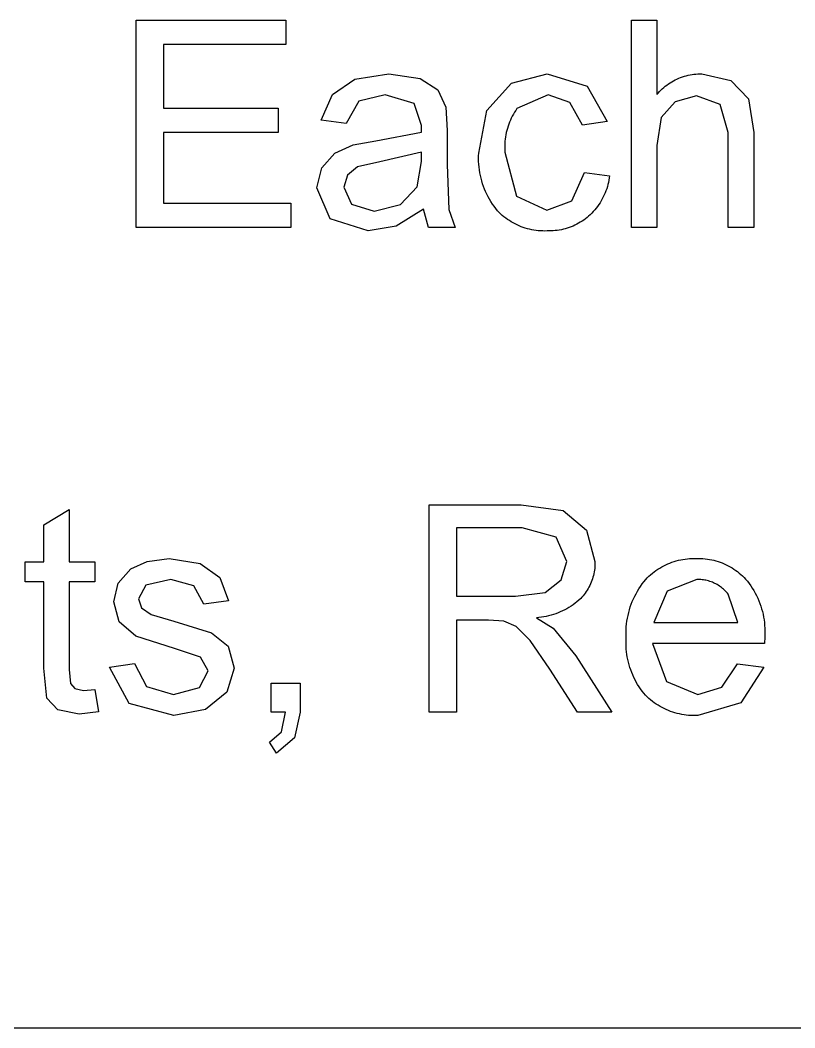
# Model space of a CAD drawing. Header units: inches. Extents: x 0 to 97, y -45 to 96.
# Drawn here: x 29.83 to 37.29, y -44.77 to -35.06 of the extents above; entities that cross this region are included whole.
import ezdxf

# ---------------------------------------------------------------- set-up
doc = ezdxf.new("R2010")
doc.units = ezdxf.units.IN
doc.header["$MEASUREMENT"] = 0
doc.layers.add('Information', color=7, linetype='Continuous', true_color=0x000000)

msp = doc.modelspace()

# ---------------------------------------------------------------- linework, layer by layer
at = {"layer": 'Information'}
for p, q in [((30.9421, -37.0605), (30.9421, -35.0619)), ((30.9421, -35.0619), (32.3873, -35.0619)), ((32.3873, -35.0619), (32.3873, -35.2978)), ((35.7165, -37.0605), (35.7165, -35.0619)), ((35.7165, -35.0619), (35.9619, -35.0619)), ((35.9619, -35.0619), (35.9619, -35.779)), ((32.3873, -35.2978), (31.2066, -35.2978)), ((31.2066, -35.2978), (31.2066, -35.9099)), ((32.8344, -35.777), (33.0512, -35.6311)), ((33.0512, -35.6311), (33.3798, -35.58)), ((33.3798, -35.58), (33.6811, -35.6236)), ((33.6811, -35.6236), (33.8515, -35.7333)), ((34.5597, -35.6679), (34.9053, -35.58)), ((34.9053, -35.58), (35.2912, -35.6993)), ((36.1388, -35.6381), (36.1559, -35.6299)), ((36.1559, -35.6299), (36.1733, -35.6222)), ((36.1733, -35.6222), (36.1909, -35.6152)), ((36.1909, -35.6152), (36.2088, -35.6088)), ((36.2088, -35.6088), (36.2269, -35.6031)), ((36.2269, -35.6031), (36.2451, -35.5979)), ((36.2451, -35.5979), (36.2636, -35.5934)), ((36.2636, -35.5934), (36.2822, -35.5895)), ((36.2822, -35.5895), (36.3009, -35.5863)), ((36.3009, -35.5863), (36.3197, -35.5837)), ((36.3197, -35.5837), (36.3386, -35.5818)), ((36.3386, -35.5818), (36.3575, -35.5805)), ((36.3575, -35.5805), (36.3765, -35.5799)), ((36.3765, -35.5799), (36.3955, -35.58)), ((36.3955, -35.58), (36.6749, -35.6434)), ((33.8515, -35.7333), (33.9278, -35.9003)), ((34.3232, -35.9317), (34.5597, -35.6679)), ((35.2912, -35.6993), (35.4834, -36.038)), ((36.0004, -35.7371), (36.0142, -35.724)), ((36.0142, -35.724), (36.0284, -35.7114)), ((36.0284, -35.7114), (36.043, -35.6993)), ((36.043, -35.6993), (36.0581, -35.6878)), ((36.0581, -35.6878), (36.0735, -35.6767)), ((36.0735, -35.6767), (36.0893, -35.6662)), ((36.0893, -35.6662), (36.1055, -35.6563)), ((36.1055, -35.6563), (36.122, -35.6469)), ((36.122, -35.6469), (36.1388, -35.6381)), ((36.6749, -35.6434), (36.8447, -35.8185)), ((32.7267, -36.0258), (32.8344, -35.777)), ((33.3443, -35.7831), (33.0887, -35.8438)), ((33.6238, -35.8663), (33.3443, -35.7831)), ((34.9149, -35.7817), (34.6136, -35.9147)), ((35.1241, -35.8554), (34.9149, -35.7817)), ((35.9619, -35.779), (35.9743, -35.7646)), ((35.9743, -35.7646), (35.9871, -35.7506)), ((35.9871, -35.7506), (36.0004, -35.7371)), ((36.345, -35.7913), (36.1398, -35.8479)), ((36.5706, -35.8751), (36.345, -35.7913)), ((36.8447, -35.8185), (36.8958, -36.143)), ((31.2066, -35.9099), (32.3123, -35.9099)), ((32.3123, -35.9099), (32.3123, -36.1444)), ((33.0887, -35.8438), (32.9667, -36.0585)), ((33.6933, -36.0776), (33.6238, -35.8663)), ((33.9278, -35.9003), (33.9401, -36.1267)), ((34.6136, -35.9147), (34.6015, -35.9321)), ((35.2448, -36.0749), (35.1241, -35.8554)), ((36.1398, -35.8479), (36.0028, -36.0012)), ((36.6504, -36.143), (36.5706, -35.8751)), ((34.2455, -36.3421), (34.3232, -35.9317)), ((34.5593, -36.0056), (34.5503, -36.0249)), ((34.5689, -35.9867), (34.5593, -36.0056)), ((34.5792, -35.9682), (34.5689, -35.9867)), ((34.59, -35.95), (34.5792, -35.9682)), ((34.6015, -35.9321), (34.59, -35.95)), ((36.0028, -36.0012), (35.9619, -36.2684)), ((32.9667, -36.0585), (32.7267, -36.0258)), ((33.692, -36.1417), (33.6933, -36.0776)), ((34.521, -36.1044), (34.5154, -36.1249)), ((34.5274, -36.0842), (34.521, -36.1044)), ((34.5344, -36.0641), (34.5274, -36.0842)), ((34.542, -36.0444), (34.5344, -36.0641)), ((34.5503, -36.0249), (34.542, -36.0444)), ((35.4834, -36.038), (35.2448, -36.0749)), ((32.3123, -36.1444), (31.2066, -36.1444)), ((31.2066, -36.1444), (31.2066, -36.8247)), ((33.2543, -36.2262), (33.692, -36.1417)), ((33.9401, -36.1267), (33.9401, -36.4539)), ((34.4998, -36.2082), (34.4977, -36.2293)), ((34.5027, -36.1872), (34.4998, -36.2082)), ((34.5062, -36.1663), (34.5027, -36.1872)), ((34.5105, -36.1455), (34.5062, -36.1663)), ((34.5154, -36.1249), (34.5105, -36.1455)), ((36.6504, -37.0605), (36.6504, -36.143)), ((36.8958, -36.143), (36.8958, -37.0605)), ((32.8597, -36.3434), (33.0362, -36.263)), ((33.0362, -36.263), (33.2543, -36.2262)), ((34.4963, -36.2505), (34.4956, -36.2717)), ((34.4956, -36.2717), (34.4956, -36.2929)), ((34.4956, -36.2929), (34.4963, -36.3141)), ((34.4977, -36.2293), (34.4963, -36.2505)), ((34.4963, -36.3141), (34.4977, -36.3352)), ((35.9619, -36.2684), (35.9619, -37.0605)), ((32.7329, -36.4845), (32.8597, -36.3434)), ((33.692, -36.3339), (33.2912, -36.4266)), ((33.692, -36.4239), (33.692, -36.3339)), ((34.2437, -36.3966), (34.2441, -36.3693)), ((34.2443, -36.4238), (34.2437, -36.3966)), ((34.2441, -36.3693), (34.2455, -36.3421)), ((34.4977, -36.3352), (34.6095, -36.7592)), ((32.6845, -36.6788), (32.7329, -36.4845)), ((33.0771, -36.4757), (32.9803, -36.5554)), ((33.2912, -36.4266), (33.0771, -36.4757)), ((33.6524, -36.6693), (33.692, -36.4239)), ((33.9401, -36.4539), (33.9558, -36.8867)), ((34.2457, -36.451), (34.2443, -36.4238)), ((34.2482, -36.4782), (34.2457, -36.451)), ((34.2515, -36.5053), (34.2482, -36.4782)), ((34.2558, -36.5322), (34.2515, -36.5053)), ((32.9803, -36.5554), (32.9462, -36.672)), ((34.261, -36.5589), (34.2558, -36.5322)), ((34.2672, -36.5855), (34.261, -36.5589)), ((34.2742, -36.6118), (34.2672, -36.5855)), ((35.1426, -36.8029), (35.2653, -36.5302)), ((35.2653, -36.5302), (35.5066, -36.5616)), ((35.5, -36.6039), (35.4957, -36.6248)), ((35.5037, -36.5828), (35.5, -36.6039)), ((35.5066, -36.5616), (35.5037, -36.5828)), ((32.8126, -36.9767), (32.6845, -36.6788)), ((32.9462, -36.672), (33.0205, -36.8356)), ((33.4902, -36.839), (33.6524, -36.6693)), ((34.2822, -36.6379), (34.2742, -36.6118)), ((34.291, -36.6637), (34.2822, -36.6379)), ((34.3008, -36.6892), (34.291, -36.6637)), ((34.3114, -36.7143), (34.3008, -36.6892)), ((35.4784, -36.6866), (35.4712, -36.7068)), ((35.4848, -36.6662), (35.4784, -36.6866)), ((35.4906, -36.6456), (35.4848, -36.6662)), ((35.4957, -36.6248), (35.4906, -36.6456)), ((34.3229, -36.739), (34.3114, -36.7143)), ((34.3352, -36.7633), (34.3229, -36.739)), ((34.3484, -36.7872), (34.3352, -36.7633)), ((34.3624, -36.8106), (34.3484, -36.7872)), ((34.6095, -36.7592), (34.9012, -36.8915)), ((35.4358, -36.7847), (35.4253, -36.8034)), ((35.4456, -36.7657), (35.4358, -36.7847)), ((35.4548, -36.7464), (35.4456, -36.7657)), ((35.4634, -36.7267), (35.4548, -36.7464)), ((35.4712, -36.7068), (35.4634, -36.7267)), ((31.2066, -36.8247), (32.4336, -36.8247)), ((32.4336, -36.8247), (32.4336, -37.0605)), ((33.0205, -36.8356), (33.238, -36.901)), ((33.238, -36.901), (33.4902, -36.839)), ((33.7124, -36.8819), (33.45, -37.0455)), ((33.7615, -37.0605), (33.7124, -36.8819)), ((33.9558, -36.8867), (34.0178, -37.0605)), ((34.3771, -36.8335), (34.3624, -36.8106)), ((34.3927, -36.8559), (34.3771, -36.8335)), ((34.409, -36.8777), (34.3927, -36.8559)), ((34.4261, -36.899), (34.409, -36.8777)), ((34.9012, -36.8915), (35.1426, -36.8029)), ((35.3636, -36.8907), (35.3495, -36.9068)), ((35.3771, -36.8741), (35.3636, -36.8907)), ((35.3901, -36.857), (35.3771, -36.8741)), ((35.4024, -36.8395), (35.3901, -36.857)), ((35.4142, -36.8216), (35.4024, -36.8395)), ((35.4253, -36.8034), (35.4142, -36.8216)), ((33.1794, -37.0933), (32.8126, -36.9767)), ((34.441, -36.9142), (34.4261, -36.899)), ((34.4564, -36.9289), (34.441, -36.9142)), ((34.4723, -36.9431), (34.4564, -36.9289)), ((34.4886, -36.9567), (34.4723, -36.9431)), ((34.5054, -36.9697), (34.4886, -36.9567)), ((34.5227, -36.9822), (34.5054, -36.9697)), ((34.5403, -36.994), (34.5227, -36.9822)), ((34.5584, -37.0053), (34.5403, -36.994)), ((35.2573, -36.9883), (35.2409, -36.9992)), ((35.2733, -36.9768), (35.2573, -36.9883)), ((35.2889, -36.9647), (35.2733, -36.9768)), ((35.3041, -36.9522), (35.2889, -36.9647)), ((35.3198, -36.9376), (35.3041, -36.9522)), ((35.3349, -36.9224), (35.3198, -36.9376)), ((35.3495, -36.9068), (35.3349, -36.9224)), ((32.4336, -37.0605), (30.9421, -37.0605)), ((33.45, -37.0455), (33.1794, -37.0933)), ((34.0178, -37.0605), (33.7615, -37.0605)), ((34.5768, -37.0159), (34.5584, -37.0053)), ((34.5956, -37.0259), (34.5768, -37.0159)), ((34.6147, -37.0353), (34.5956, -37.0259)), ((34.6341, -37.0439), (34.6147, -37.0353)), ((34.6538, -37.0519), (34.6341, -37.0439)), ((34.6738, -37.0593), (34.6538, -37.0519)), ((34.694, -37.0659), (34.6738, -37.0593)), ((34.7144, -37.0719), (34.694, -37.0659)), ((34.7351, -37.0771), (34.7144, -37.0719)), ((34.7558, -37.0817), (34.7351, -37.0771)), ((34.7768, -37.0855), (34.7558, -37.0817)), ((34.7978, -37.0886), (34.7768, -37.0855)), ((34.819, -37.091), (34.7978, -37.0886)), ((34.8402, -37.0926), (34.819, -37.091)), ((34.8614, -37.0936), (34.8402, -37.0926)), ((34.9631, -37.092), (34.9434, -37.0931)), ((34.9828, -37.0903), (34.9631, -37.092)), ((35.0023, -37.0879), (34.9828, -37.0903)), ((35.0218, -37.0848), (35.0023, -37.0879)), ((35.0412, -37.0811), (35.0218, -37.0848)), ((35.0605, -37.0768), (35.0412, -37.0811)), ((35.0795, -37.0718), (35.0605, -37.0768)), ((35.0985, -37.0662), (35.0795, -37.0718)), ((35.1172, -37.0599), (35.0985, -37.0662)), ((35.1357, -37.0531), (35.1172, -37.0599)), ((35.1539, -37.0456), (35.1357, -37.0531)), ((35.1719, -37.0375), (35.1539, -37.0456)), ((35.1896, -37.0288), (35.1719, -37.0375)), ((35.207, -37.0195), (35.1896, -37.0288)), ((35.2241, -37.0097), (35.207, -37.0195)), ((35.2409, -36.9992), (35.2241, -37.0097)), ((35.9619, -37.0605), (35.7165, -37.0605)), ((36.8958, -37.0605), (36.6504, -37.0605)), ((34.8827, -37.0938), (34.8614, -37.0936)), ((34.904, -37.0933), (34.8827, -37.0938)), ((34.9237, -37.0935), (34.904, -37.0933)), ((34.9434, -37.0931), (34.9237, -37.0935)), ((30.0539, -39.9237), (30.298, -39.7765)), ((30.298, -39.7765), (30.298, -40.2823)), ((33.7676, -41.7301), (33.7676, -39.7315)), ((33.7676, -39.7315), (34.6538, -39.7315)), ((34.6538, -39.7315), (35.0601, -39.7854)), ((35.0601, -39.7854), (35.2823, -39.9755)), ((30.0539, -40.2823), (30.0539, -39.9237)), ((34.6647, -39.9524), (34.0321, -39.9524)), ((34.0321, -39.9524), (34.0321, -40.6136)), ((34.9898, -40.0437), (34.6647, -39.9524)), ((35.2823, -39.9755), (35.3654, -40.2768)), ((35.0928, -40.2768), (34.9898, -40.0437)), ((29.874, -40.4732), (29.874, -40.2823)), ((29.874, -40.2823), (30.0539, -40.2823)), ((30.298, -40.2823), (30.5447, -40.2823)), ((30.5447, -40.2823), (30.5447, -40.4732)), ((30.8924, -40.3505), (31.0485, -40.2789)), ((31.0485, -40.2789), (31.2605, -40.2496)), ((31.2605, -40.2496), (31.5597, -40.2986)), ((35.0396, -40.4561), (35.0928, -40.2768)), ((35.3656, -40.294), (35.3651, -40.3111)), ((35.3654, -40.2768), (35.3656, -40.294)), ((36.067, -40.3017), (36.0871, -40.2934)), ((36.0871, -40.2934), (36.1075, -40.2858)), ((36.1075, -40.2858), (36.1282, -40.2788)), ((36.1282, -40.2788), (36.149, -40.2726)), ((36.149, -40.2726), (36.1701, -40.2671)), ((36.1701, -40.2671), (36.1914, -40.2624)), ((36.1914, -40.2624), (36.2128, -40.2583)), ((36.2128, -40.2583), (36.2343, -40.255)), ((36.2343, -40.255), (36.2559, -40.2524)), ((36.2559, -40.2524), (36.2776, -40.2506)), ((36.2776, -40.2506), (36.2994, -40.2495)), ((36.2994, -40.2495), (36.3212, -40.2492)), ((36.3212, -40.2492), (36.3429, -40.2496)), ((36.3429, -40.2496), (36.3641, -40.2492)), ((36.3641, -40.2492), (36.3853, -40.2496)), ((36.3853, -40.2496), (36.4065, -40.2507)), ((36.4065, -40.2507), (36.4276, -40.2525)), ((36.4276, -40.2525), (36.4487, -40.2551)), ((36.4487, -40.2551), (36.4696, -40.2584)), ((36.4696, -40.2584), (36.4904, -40.2624)), ((36.4904, -40.2624), (36.5111, -40.2671)), ((36.5111, -40.2671), (36.5316, -40.2725)), ((36.5316, -40.2725), (36.5519, -40.2786)), ((36.5519, -40.2786), (36.572, -40.2854)), ((36.572, -40.2854), (36.5918, -40.2928)), ((36.5918, -40.2928), (36.6114, -40.301)), ((30.7717, -40.4875), (30.8924, -40.3505)), ((31.5597, -40.2986), (31.7499, -40.4316)), ((35.3576, -40.3792), (35.3542, -40.396)), ((35.3603, -40.3623), (35.3576, -40.3792)), ((35.3625, -40.3453), (35.3603, -40.3623)), ((35.3641, -40.3282), (35.3625, -40.3453)), ((35.3651, -40.3111), (35.3641, -40.3282)), ((35.9019, -40.4059), (35.9185, -40.3919)), ((35.9185, -40.3919), (35.9356, -40.3785)), ((35.9356, -40.3785), (35.9532, -40.3656)), ((35.9532, -40.3656), (35.9712, -40.3534)), ((35.9712, -40.3534), (35.9897, -40.3417)), ((35.9897, -40.3417), (36.0085, -40.3307)), ((36.0085, -40.3307), (36.0276, -40.3204)), ((36.0276, -40.3204), (36.0471, -40.3107)), ((36.0471, -40.3107), (36.067, -40.3017)), ((36.6114, -40.301), (36.6307, -40.3098)), ((36.6307, -40.3098), (36.6496, -40.3193)), ((36.6496, -40.3193), (36.6683, -40.3294)), ((36.6683, -40.3294), (36.6866, -40.3402)), ((36.6866, -40.3402), (36.7044, -40.3515)), ((36.7044, -40.3515), (36.7219, -40.3635)), ((36.7219, -40.3635), (36.739, -40.3761)), ((36.739, -40.3761), (36.7556, -40.3892)), ((36.7556, -40.3892), (36.7718, -40.4029)), ((30.0539, -40.4732), (29.874, -40.4732)), ((30.0539, -41.3061), (30.0539, -40.4732)), ((30.5447, -40.4732), (30.298, -40.4732)), ((30.298, -40.4732), (30.298, -41.3198)), ((30.7274, -40.6667), (30.7717, -40.4875)), ((31.2782, -40.4513), (31.0369, -40.5072)), ((31.4997, -40.5141), (31.2782, -40.4513)), ((31.7499, -40.4316), (31.8344, -40.6558)), ((34.8842, -40.5761), (35.0396, -40.4561)), ((35.3291, -40.4778), (35.3224, -40.4935)), ((35.3352, -40.4618), (35.3291, -40.4778)), ((35.3408, -40.4456), (35.3352, -40.4618)), ((35.3458, -40.4292), (35.3408, -40.4456)), ((35.3503, -40.4126), (35.3458, -40.4292)), ((35.3542, -40.396), (35.3503, -40.4126)), ((35.8204, -40.495), (35.8373, -40.4729)), ((35.8373, -40.4729), (35.8549, -40.4513)), ((35.8549, -40.4513), (35.87, -40.4357)), ((35.87, -40.4357), (35.8857, -40.4205)), ((35.8857, -40.4205), (35.9019, -40.4059)), ((36.3457, -40.4513), (36.0614, -40.5645)), ((36.3586, -40.4512), (36.3457, -40.4513)), ((36.3714, -40.4516), (36.3586, -40.4512)), ((36.3843, -40.4523), (36.3714, -40.4516)), ((36.3971, -40.4535), (36.3843, -40.4523)), ((36.4099, -40.4552), (36.3971, -40.4535)), ((36.4226, -40.4573), (36.4099, -40.4552)), ((36.4352, -40.4598), (36.4226, -40.4573)), ((36.4477, -40.4627), (36.4352, -40.4598)), ((36.4602, -40.4661), (36.4477, -40.4627)), ((36.4725, -40.4699), (36.4602, -40.4661)), ((36.4846, -40.4741), (36.4725, -40.4699)), ((36.4967, -40.4787), (36.4846, -40.4741)), ((36.5085, -40.4838), (36.4967, -40.4787)), ((36.5202, -40.4892), (36.5085, -40.4838)), ((36.5317, -40.4951), (36.5202, -40.4892)), ((36.7718, -40.4029), (36.7875, -40.4172)), ((36.7875, -40.4172), (36.8027, -40.432)), ((36.8027, -40.432), (36.8174, -40.4472)), ((36.8174, -40.4472), (36.8346, -40.4684)), ((36.8346, -40.4684), (36.8511, -40.4901)), ((36.8511, -40.4901), (36.8669, -40.5124)), ((31.0369, -40.5072), (30.9646, -40.6381)), ((31.5945, -40.6886), (31.4997, -40.5141)), ((34.6006, -40.6136), (34.8842, -40.5761)), ((35.2714, -40.5826), (35.2611, -40.5963)), ((35.2811, -40.5685), (35.2714, -40.5826)), ((35.2904, -40.5541), (35.2811, -40.5685)), ((35.2992, -40.5394), (35.2904, -40.5541)), ((35.3074, -40.5244), (35.2992, -40.5394)), ((35.3152, -40.5091), (35.3074, -40.5244)), ((35.3224, -40.4935), (35.3152, -40.5091)), ((35.7609, -40.5891), (35.7746, -40.5648)), ((35.7746, -40.5648), (35.789, -40.541)), ((35.789, -40.541), (35.8043, -40.5177)), ((35.8043, -40.5177), (35.8204, -40.495)), ((36.0614, -40.5645), (35.934, -40.8672)), ((36.5429, -40.5013), (36.5317, -40.4951)), ((36.554, -40.5079), (36.5429, -40.5013)), ((36.5648, -40.5149), (36.554, -40.5079)), ((36.5754, -40.5222), (36.5648, -40.5149)), ((36.5857, -40.53), (36.5754, -40.5222)), ((36.5957, -40.538), (36.5857, -40.53)), ((36.6055, -40.5464), (36.5957, -40.538)), ((36.615, -40.5551), (36.6055, -40.5464)), ((36.6241, -40.5642), (36.615, -40.5551)), ((36.633, -40.5735), (36.6241, -40.5642)), ((36.6415, -40.5832), (36.633, -40.5735)), ((36.6497, -40.5931), (36.6415, -40.5832)), ((36.8669, -40.5124), (36.8818, -40.5352)), ((36.8818, -40.5352), (36.896, -40.5586)), ((36.896, -40.5586), (36.9093, -40.5824)), ((36.9093, -40.5824), (36.9218, -40.6066)), ((30.7813, -40.861), (30.7274, -40.6667)), ((30.9646, -40.6381), (30.9946, -40.724)), ((31.8344, -40.6558), (31.5945, -40.6886)), ((34.0321, -40.6136), (34.6006, -40.6136)), ((35.1735, -40.6811), (35.1544, -40.695)), ((35.1921, -40.6665), (35.1735, -40.6811)), ((35.2102, -40.6512), (35.1921, -40.6665)), ((35.2277, -40.6354), (35.2102, -40.6512)), ((35.2393, -40.6228), (35.2277, -40.6354)), ((35.2505, -40.6097), (35.2393, -40.6228)), ((35.2611, -40.5963), (35.2505, -40.6097)), ((35.7151, -40.6904), (35.7252, -40.6645)), ((35.7252, -40.6645), (35.7362, -40.6389)), ((35.7362, -40.6389), (35.7482, -40.6138)), ((35.7482, -40.6138), (35.7609, -40.5891)), ((36.7424, -40.8672), (36.6497, -40.5931)), ((36.9218, -40.6066), (36.9335, -40.6313)), ((36.9335, -40.6313), (36.9443, -40.6564)), ((36.9443, -40.6564), (36.9542, -40.6818)), ((36.9542, -40.6818), (36.9632, -40.7076)), ((30.9946, -40.724), (31.0887, -40.7894)), ((34.987, -40.782), (34.9646, -40.7895)), ((35.0091, -40.7736), (34.987, -40.782)), ((35.031, -40.7645), (35.0091, -40.7736)), ((35.0525, -40.7547), (35.031, -40.7645)), ((35.0736, -40.7442), (35.0525, -40.7547)), ((35.0944, -40.7329), (35.0736, -40.7442)), ((35.1149, -40.721), (35.0944, -40.7329)), ((35.1348, -40.7083), (35.1149, -40.721)), ((35.1544, -40.695), (35.1348, -40.7083)), ((35.6838, -40.7972), (35.6902, -40.7701)), ((35.6902, -40.7701), (35.6976, -40.7433)), ((35.6976, -40.7433), (35.7059, -40.7167)), ((35.7059, -40.7167), (35.7151, -40.6904)), ((36.9632, -40.7076), (36.9713, -40.7336)), ((36.9713, -40.7336), (36.9786, -40.7599)), ((36.9786, -40.7599), (36.9848, -40.7865)), ((30.9394, -40.9987), (30.7813, -40.861)), ((31.0887, -40.7894), (31.3055, -40.8522)), ((31.3055, -40.8522), (31.6688, -40.966)), ((34.3389, -40.8426), (34.0321, -40.8426)), ((34.0321, -40.8426), (34.0321, -41.7301)), ((34.4861, -40.8522), (34.3389, -40.8426)), ((34.6068, -40.9053), (34.4861, -40.8522)), ((34.8259, -40.8187), (34.8024, -40.8208)), ((34.8024, -40.8208), (34.9619, -40.9203)), ((34.8494, -40.8158), (34.8259, -40.8187)), ((34.8728, -40.8121), (34.8494, -40.8158)), ((34.896, -40.8077), (34.8728, -40.8121)), ((34.9191, -40.8024), (34.896, -40.8077)), ((34.9419, -40.7963), (34.9191, -40.8024)), ((34.9646, -40.7895), (34.9419, -40.7963)), ((35.6675, -40.9072), (35.6702, -40.8795)), ((35.6702, -40.8795), (35.6737, -40.8519)), ((35.6737, -40.8519), (35.6783, -40.8245)), ((35.6783, -40.8245), (35.6838, -40.7972)), ((35.934, -40.8672), (36.7424, -40.8672)), ((36.9848, -40.7865), (36.9902, -40.8132)), ((36.9902, -40.8132), (36.9946, -40.8402)), ((36.9946, -40.8402), (36.9981, -40.8672)), ((36.9981, -40.8672), (37.0007, -40.8944)), ((31.6688, -40.966), (31.8303, -41.0948)), ((34.741, -41.0389), (34.6068, -40.9053)), ((34.9619, -40.9203), (35.1814, -41.1862)), ((35.6652, -40.9628), (35.6659, -40.935)), ((35.6655, -40.9907), (35.6652, -40.9628)), ((35.6659, -40.935), (35.6675, -40.9072)), ((37.0007, -40.8944), (37.0023, -40.9217)), ((37.0027, -40.9762), (37.0014, -41.0035)), ((37.0023, -40.9217), (37.003, -40.9489)), ((37.003, -40.9489), (37.0027, -40.9762)), ((31.3136, -41.1166), (30.9394, -40.9987)), ((34.9319, -41.3143), (34.741, -41.0389)), ((35.6653, -41.0701), (35.6656, -41.0443)), ((35.6659, -41.096), (35.6653, -41.0701)), ((35.6667, -41.0185), (35.6655, -40.9907)), ((35.6656, -41.0443), (35.6667, -41.0185)), ((37.0001, -41.0689), (35.9203, -41.0689)), ((35.9203, -41.0689), (36.0553, -41.4343)), ((37.0014, -41.0035), (37.0001, -41.0689)), ((31.5645, -41.1998), (31.3136, -41.1166)), ((31.8303, -41.0948), (31.889, -41.3048)), ((35.6673, -41.1218), (35.6659, -41.096)), ((35.6697, -41.1475), (35.6673, -41.1218)), ((35.6729, -41.1731), (35.6697, -41.1475)), ((30.6865, -41.298), (30.9292, -41.2598)), ((30.9292, -41.2598), (31.043, -41.4834)), ((31.6367, -41.3307), (31.5645, -41.1998)), ((35.1814, -41.1862), (35.529, -41.7301)), ((35.6769, -41.1986), (35.6729, -41.1731)), ((35.6819, -41.224), (35.6769, -41.1986)), ((35.6876, -41.2492), (35.6819, -41.224)), ((35.6943, -41.2742), (35.6876, -41.2492)), ((36.5883, -41.4902), (36.7397, -41.2639)), ((36.7397, -41.2639), (36.9933, -41.2952)), ((30.0839, -41.5959), (30.0539, -41.3061)), ((30.298, -41.3198), (30.3109, -41.4547)), ((30.8753, -41.6456), (30.6865, -41.298)), ((31.5549, -41.4922), (31.6367, -41.3307)), ((31.889, -41.3048), (31.8174, -41.5359)), ((35.1964, -41.7301), (34.9319, -41.3143)), ((35.7017, -41.2989), (35.6943, -41.2742)), ((35.71, -41.3234), (35.7017, -41.2989)), ((35.7192, -41.3475), (35.71, -41.3234)), ((35.7291, -41.3714), (35.7192, -41.3475)), ((36.9933, -41.2952), (36.771, -41.6402)), ((30.3109, -41.4547), (30.3532, -41.5025)), ((32.2448, -41.7301), (32.2448, -41.4507)), ((32.2448, -41.4507), (32.5243, -41.4507)), ((32.5243, -41.4507), (32.5243, -41.7301)), ((35.7398, -41.3949), (35.7291, -41.3714)), ((35.7513, -41.418), (35.7398, -41.3949)), ((35.7636, -41.4407), (35.7513, -41.418)), ((35.7767, -41.463), (35.7636, -41.4407)), ((36.0553, -41.4343), (36.3579, -41.5611)), ((30.3532, -41.5025), (30.437, -41.5202)), ((30.437, -41.5202), (30.5447, -41.5106)), ((30.5447, -41.5106), (30.5802, -41.7274)), ((31.043, -41.4834), (31.3041, -41.5611)), ((31.3041, -41.5611), (31.5549, -41.4922)), ((31.8174, -41.5359), (31.6108, -41.7036)), ((35.7905, -41.4849), (35.7767, -41.463)), ((35.805, -41.5062), (35.7905, -41.4849)), ((35.8203, -41.5271), (35.805, -41.5062)), ((35.8362, -41.5474), (35.8203, -41.5271)), ((35.8528, -41.5672), (35.8362, -41.5474)), ((36.3579, -41.5611), (36.5883, -41.4902)), ((30.1875, -41.707), (30.0839, -41.5959)), ((31.3055, -41.7629), (30.8753, -41.6456)), ((35.8688, -41.5828), (35.8528, -41.5672)), ((35.8852, -41.5978), (35.8688, -41.5828)), ((35.9021, -41.6123), (35.8852, -41.5978)), ((35.9195, -41.6261), (35.9021, -41.6123)), ((35.9374, -41.6394), (35.9195, -41.6261)), ((35.9557, -41.6521), (35.9374, -41.6394)), ((35.9744, -41.6642), (35.9557, -41.6521)), ((36.771, -41.6402), (36.3566, -41.7629)), ((30.3948, -41.7492), (30.1875, -41.707)), ((30.5802, -41.7274), (30.3948, -41.7492)), ((31.6108, -41.7036), (31.3055, -41.7629)), ((32.3838, -41.7301), (32.2448, -41.7301)), ((32.3429, -41.9203), (32.3838, -41.7301)), ((32.5243, -41.7301), (32.4697, -41.9789)), ((34.0321, -41.7301), (33.7676, -41.7301)), ((35.529, -41.7301), (35.1964, -41.7301)), ((35.9935, -41.6756), (35.9744, -41.6642)), ((36.013, -41.6863), (35.9935, -41.6756)), ((36.0329, -41.6964), (36.013, -41.6863)), ((36.053, -41.7059), (36.0329, -41.6964)), ((36.0735, -41.7146), (36.053, -41.7059)), ((36.0943, -41.7227), (36.0735, -41.7146)), ((36.1153, -41.7301), (36.0943, -41.7227)), ((36.1365, -41.7367), (36.1153, -41.7301)), ((36.158, -41.7426), (36.1365, -41.7367)), ((36.1796, -41.7478), (36.158, -41.7426)), ((36.2014, -41.7523), (36.1796, -41.7478)), ((36.2234, -41.7561), (36.2014, -41.7523)), ((36.2455, -41.7591), (36.2234, -41.7561)), ((36.2676, -41.7613), (36.2455, -41.7591)), ((36.2898, -41.7628), (36.2676, -41.7613)), ((36.3121, -41.7636), (36.2898, -41.7628)), ((36.3343, -41.7636), (36.3121, -41.7636)), ((36.3566, -41.7629), (36.3343, -41.7636)), ((32.2284, -42.0205), (32.3429, -41.9203)), ((32.2966, -42.1255), (32.2284, -42.0205)), ((32.4697, -41.9789), (32.2966, -42.1255)), ((0.5566, -44.7721), (95.8498, -44.7721))]:
    msp.add_line(p, q, dxfattribs=at)

doc.saveas('drawing.dxf')
